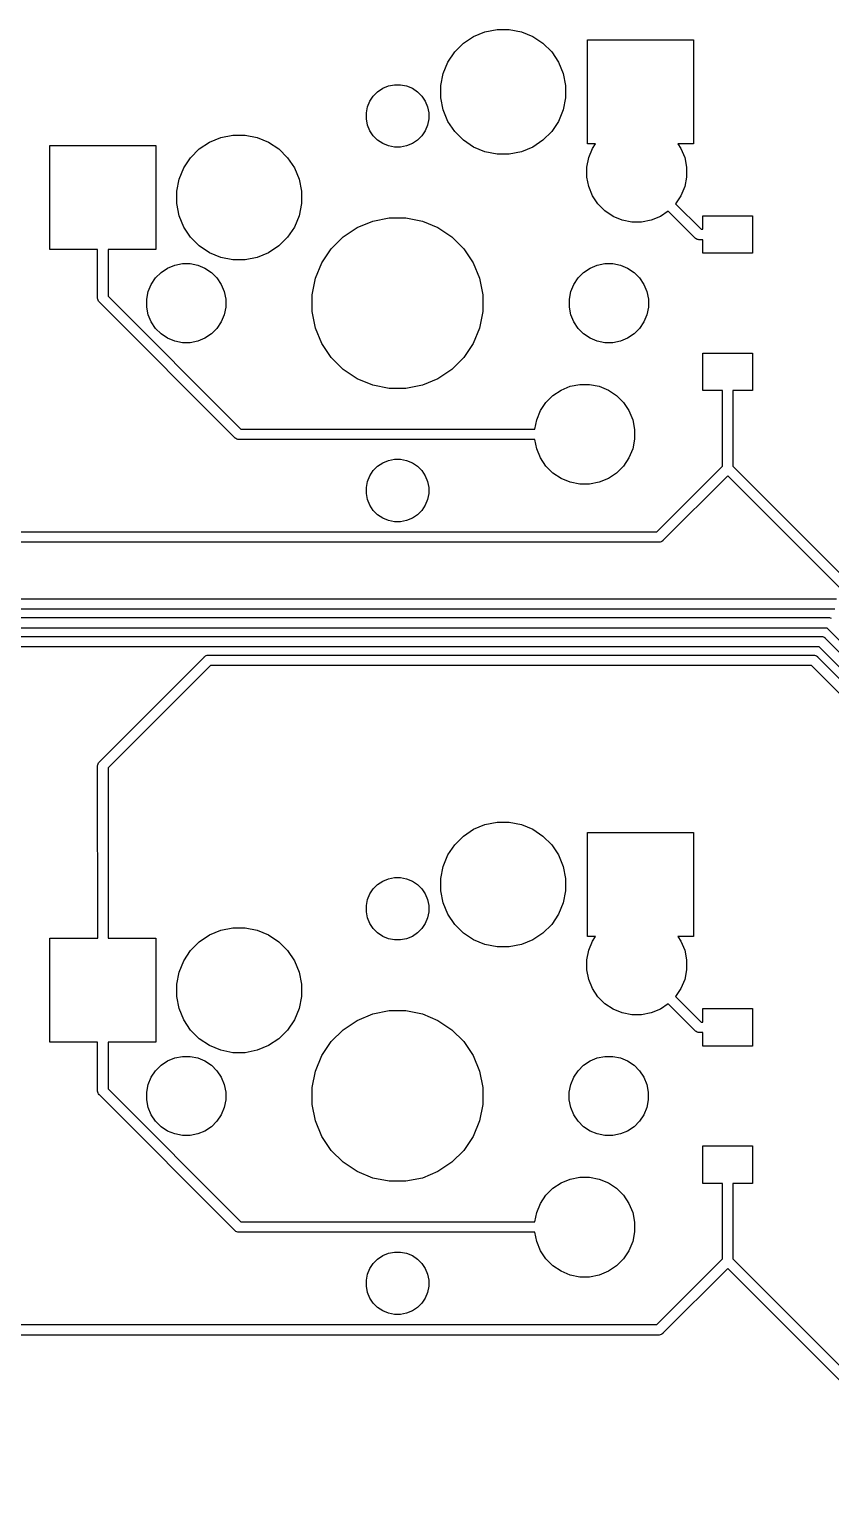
# Model space of a CAD drawing. Extents: x 52 to 337, y -160 to -34.
# Drawn here: x 253.08 to 272.35, y -70.75 to -35.49 of the extents above; entities that cross this region are included whole.
import ezdxf

# ---------------------------------------------------------------- set-up
doc = ezdxf.new("R2010")
doc.units = 0
doc.layers.add('BLACK', color=7, linetype='CONTINUOUS')

msp = doc.modelspace()

# ---------------------------------------------------------------- linework, layer by layer
at = {"layer": 'BLACK', "linetype": 'CONTINUOUS'}
for p, q in [((263.767, -35.6595), (264.04, -35.5464)), ((264.04, -35.5464), (264.33, -35.4887)), ((264.33, -35.4887), (264.625, -35.4887)), ((264.625, -35.4887), (264.915, -35.5464)), ((264.915, -35.5464), (265.188, -35.6595)), ((263.312, -36.0326), (263.521, -35.8236)), ((263.521, -35.8236), (263.767, -35.6595)), ((265.188, -35.6595), (265.434, -35.8236)), ((265.434, -35.8236), (265.643, -36.0326)), ((266.505, -38.2387), (266.505, -35.7387)), ((266.505, -35.7387), (269.055, -35.7387)), ((269.055, -35.7387), (269.055, -38.2387)), ((263.035, -36.5512), (263.148, -36.2782)), ((263.148, -36.2782), (263.312, -36.0326)), ((265.643, -36.0326), (265.807, -36.2782)), ((265.807, -36.2782), (265.92, -36.5512)), ((262.978, -36.841), (263.035, -36.5512)), ((265.92, -36.5512), (265.978, -36.841)), ((261.355, -37.0907), (261.459, -36.9862)), ((261.459, -36.9862), (261.582, -36.9041)), ((261.582, -36.9041), (261.719, -36.8476)), ((261.719, -36.8476), (261.864, -36.8188)), ((261.864, -36.8188), (262.011, -36.8188)), ((262.011, -36.8188), (262.156, -36.8476)), ((262.156, -36.8476), (262.293, -36.9041)), ((262.293, -36.9041), (262.416, -36.9862)), ((262.416, -36.9862), (262.52, -37.0907)), ((262.978, -37.1365), (262.978, -36.841)), ((265.978, -36.841), (265.978, -37.1365)), ((261.188, -37.4949), (261.216, -37.35)), ((261.216, -37.35), (261.273, -37.2135)), ((261.273, -37.2135), (261.355, -37.0907)), ((262.52, -37.0907), (262.602, -37.2135)), ((262.602, -37.2135), (262.659, -37.35)), ((262.659, -37.35), (262.688, -37.4949)), ((263.035, -37.4263), (262.978, -37.1365)), ((265.978, -37.1365), (265.92, -37.4263)), ((261.188, -37.6426), (261.188, -37.4949)), ((261.216, -37.7875), (261.188, -37.6426)), ((262.688, -37.6426), (262.659, -37.7875)), ((262.688, -37.4949), (262.688, -37.6426)), ((263.148, -37.6993), (263.035, -37.4263)), ((263.312, -37.9449), (263.148, -37.6993)), ((265.807, -37.6993), (265.643, -37.9449)), ((265.92, -37.4263), (265.807, -37.6993)), ((257.69, -38.0864), (257.98, -38.0287)), ((257.98, -38.0287), (258.275, -38.0287)), ((258.275, -38.0287), (258.565, -38.0864)), ((261.273, -37.924), (261.216, -37.7875)), ((261.355, -38.0468), (261.273, -37.924)), ((261.459, -38.1513), (261.355, -38.0468)), ((262.52, -38.0468), (262.416, -38.1513)), ((262.602, -37.924), (262.52, -38.0468)), ((262.659, -37.7875), (262.602, -37.924)), ((263.521, -38.1539), (263.312, -37.9449)), ((265.643, -37.9449), (265.434, -38.1539)), ((253.578, -40.7787), (253.578, -38.2787)), ((253.578, -38.2787), (256.128, -38.2787)), ((256.128, -38.2787), (256.128, -40.7787)), ((256.962, -38.5726), (257.171, -38.3636)), ((257.171, -38.3636), (257.417, -38.1995)), ((257.417, -38.1995), (257.69, -38.0864)), ((258.565, -38.0864), (258.838, -38.1995)), ((258.838, -38.1995), (259.084, -38.3636)), ((259.084, -38.3636), (259.293, -38.5726)), ((261.582, -38.2334), (261.459, -38.1513)), ((261.719, -38.2899), (261.582, -38.2334)), ((261.864, -38.3188), (261.719, -38.2899)), ((262.011, -38.3188), (261.864, -38.3188)), ((262.156, -38.2899), (262.011, -38.3188)), ((262.293, -38.2334), (262.156, -38.2899)), ((262.416, -38.1513), (262.293, -38.2334)), ((263.767, -38.318), (263.521, -38.1539)), ((264.04, -38.4311), (263.767, -38.318)), ((264.33, -38.4887), (264.04, -38.4311)), ((264.915, -38.4311), (264.625, -38.4887)), ((265.188, -38.318), (264.915, -38.4311)), ((265.434, -38.1539), (265.188, -38.318)), ((266.699, -38.2387), (266.505, -38.2387)), ((266.534, -38.5687), (266.624, -38.3503)), ((266.624, -38.3503), (266.699, -38.2387)), ((269.055, -38.2387), (268.676, -38.2387)), ((268.676, -38.2387), (268.751, -38.3503)), ((268.751, -38.3503), (268.841, -38.5687)), ((256.798, -38.8182), (256.962, -38.5726)), ((259.293, -38.5726), (259.457, -38.8182)), ((264.625, -38.4887), (264.33, -38.4887)), ((266.488, -38.8006), (266.534, -38.5687)), ((268.841, -38.5687), (268.888, -38.8006)), ((256.628, -39.381), (256.685, -39.0912)), ((256.685, -39.0912), (256.798, -38.8182)), ((259.457, -38.8182), (259.57, -39.0912)), ((259.57, -39.0912), (259.628, -39.381)), ((266.488, -39.0369), (266.488, -38.8006)), ((266.534, -39.2688), (266.488, -39.0369)), ((268.888, -39.0369), (268.841, -39.2688)), ((268.888, -38.8006), (268.888, -39.0369)), ((256.628, -39.6765), (256.628, -39.381)), ((259.628, -39.381), (259.628, -39.6765)), ((266.624, -39.4872), (266.534, -39.2688)), ((266.755, -39.6837), (266.624, -39.4872)), ((268.751, -39.4872), (268.623, -39.6779)), ((268.841, -39.2688), (268.751, -39.4872)), ((256.685, -39.9663), (256.628, -39.6765)), ((259.628, -39.6765), (259.57, -39.9663)), ((266.923, -39.8509), (266.755, -39.6837)), ((268.623, -39.6779), (269.239, -40.2937)), ((256.798, -40.2393), (256.685, -39.9663)), ((259.57, -39.9663), (259.457, -40.2393)), ((260.966, -40.2521), (261.34, -40.0975)), ((261.34, -40.0975), (261.736, -40.0187)), ((261.736, -40.0187), (262.139, -40.0187)), ((262.139, -40.0187), (262.535, -40.0975)), ((262.535, -40.0975), (262.909, -40.2521)), ((267.119, -39.9822), (266.923, -39.8509)), ((267.337, -40.0726), (267.119, -39.9822)), ((267.569, -40.1187), (267.337, -40.0726)), ((267.806, -40.1187), (267.569, -40.1187)), ((268.038, -40.0726), (267.806, -40.1187)), ((268.256, -39.9822), (268.038, -40.0726)), ((268.447, -39.8547), (268.256, -39.9822)), ((269.095, -40.5028), (268.447, -39.8547)), ((269.275, -40.2937), (269.275, -39.9688)), ((269.275, -39.9688), (270.475, -39.9688)), ((270.475, -39.9688), (270.475, -40.8688)), ((256.962, -40.4849), (256.798, -40.2393)), ((257.171, -40.6939), (256.962, -40.4849)), ((259.293, -40.4849), (259.084, -40.6939)), ((259.457, -40.2393), (259.293, -40.4849)), ((260.345, -40.762), (260.631, -40.4764)), ((260.631, -40.4764), (260.966, -40.2521)), ((262.909, -40.2521), (263.244, -40.4764)), ((263.244, -40.4764), (263.53, -40.762)), ((269.099, -40.5076), (269.095, -40.5028)), ((269.103, -40.5115), (269.099, -40.5076)), ((269.114, -40.52), (269.103, -40.5115)), ((269.103, -40.5115), (269.103, -40.5115)), ((269.118, -40.5232), (269.114, -40.52)), ((269.139, -40.5348), (269.118, -40.5232)), ((269.163, -40.5419), (269.139, -40.5348)), ((269.181, -40.5437), (269.163, -40.5419)), ((269.187, -40.5444), (269.181, -40.5437)), ((269.181, -40.5437), (269.181, -40.5437)), ((269.194, -40.5437), (269.187, -40.5444)), ((269.275, -40.5437), (269.194, -40.5437)), ((269.239, -40.2937), (269.275, -40.2937)), ((269.275, -40.8688), (269.275, -40.5437)), ((254.727, -40.7787), (253.578, -40.7787)), ((254.727, -41.9446), (254.727, -40.7787)), ((256.128, -40.7787), (254.977, -40.7787)), ((254.977, -40.7787), (254.977, -41.899)), ((257.417, -40.858), (257.171, -40.6939)), ((257.69, -40.9711), (257.417, -40.858)), ((258.838, -40.858), (258.565, -40.9711)), ((259.084, -40.6939), (258.838, -40.858)), ((260.121, -41.0977), (260.345, -40.762)), ((263.53, -40.762), (263.754, -41.0977)), ((270.475, -40.8688), (269.275, -40.8688)), ((256.252, -41.3308), (256.408, -41.2269)), ((256.408, -41.2269), (256.58, -41.1553)), ((256.58, -41.1553), (256.764, -41.1187)), ((256.764, -41.1187), (256.951, -41.1187)), ((256.951, -41.1187), (257.135, -41.1553)), ((257.135, -41.1553), (257.307, -41.2269)), ((257.307, -41.2269), (257.463, -41.3308)), ((257.98, -41.0287), (257.69, -40.9711)), ((258.275, -41.0287), (257.98, -41.0287)), ((258.565, -40.9711), (258.275, -41.0287)), ((259.966, -41.4708), (260.121, -41.0977)), ((263.754, -41.0977), (263.909, -41.4708)), ((266.412, -41.3308), (266.568, -41.2269)), ((266.568, -41.2269), (266.74, -41.1553)), ((266.74, -41.1553), (266.924, -41.1187)), ((266.924, -41.1187), (267.111, -41.1187)), ((267.111, -41.1187), (267.295, -41.1553)), ((267.295, -41.1553), (267.467, -41.2269)), ((267.467, -41.2269), (267.623, -41.3308)), ((256.016, -41.6188), (256.12, -41.4632)), ((256.12, -41.4632), (256.252, -41.3308)), ((257.463, -41.3308), (257.595, -41.4632)), ((257.595, -41.4632), (257.699, -41.6188)), ((259.888, -41.8668), (259.966, -41.4708)), ((263.909, -41.4708), (263.988, -41.8668)), ((266.176, -41.6188), (266.28, -41.4632)), ((266.28, -41.4632), (266.412, -41.3308)), ((267.623, -41.3308), (267.755, -41.4632)), ((267.755, -41.4632), (267.859, -41.6188)), ((254.727, -41.9508), (254.727, -41.9446)), ((254.727, -41.9569), (254.727, -41.9508)), ((254.729, -41.9753), (254.727, -41.9569)), ((254.727, -41.9569), (254.727, -41.9569)), ((254.977, -41.899), (258.172, -45.0938)), ((255.908, -41.9752), (255.944, -41.7916)), ((255.944, -41.7916), (256.016, -41.6188)), ((257.699, -41.6188), (257.771, -41.7916)), ((257.771, -41.7916), (257.808, -41.9752)), ((259.888, -42.2707), (259.888, -41.8668)), ((263.988, -41.8668), (263.988, -42.2707)), ((266.068, -41.9752), (266.104, -41.7916)), ((266.104, -41.7916), (266.176, -41.6188)), ((267.859, -41.6188), (267.931, -41.7916)), ((267.931, -41.7916), (267.968, -41.9752)), ((254.736, -41.9988), (254.729, -41.9753)), ((254.748, -42.0205), (254.736, -41.9988)), ((254.764, -42.0396), (254.748, -42.0205)), ((254.768, -42.0435), (254.764, -42.0396)), ((258.028, -45.3028), (254.768, -42.0435)), ((255.908, -42.1623), (255.908, -41.9752)), ((255.944, -42.3459), (255.908, -42.1623)), ((257.808, -42.1623), (257.771, -42.3459)), ((257.808, -41.9752), (257.808, -42.1623)), ((259.966, -42.6667), (259.888, -42.2707)), ((263.988, -42.2707), (263.909, -42.6667)), ((266.068, -42.1623), (266.068, -41.9752)), ((266.104, -42.3459), (266.068, -42.1623)), ((267.968, -42.1623), (267.931, -42.3459)), ((267.968, -41.9752), (267.968, -42.1623)), ((256.016, -42.5187), (255.944, -42.3459)), ((256.12, -42.6743), (256.016, -42.5187)), ((257.699, -42.5187), (257.595, -42.6743)), ((257.771, -42.3459), (257.699, -42.5187)), ((266.176, -42.5187), (266.104, -42.3459)), ((266.28, -42.6743), (266.176, -42.5187)), ((267.859, -42.5187), (267.755, -42.6743)), ((267.931, -42.3459), (267.859, -42.5187)), ((256.252, -42.8067), (256.12, -42.6743)), ((256.408, -42.9106), (256.252, -42.8067)), ((256.58, -42.9822), (256.408, -42.9106)), ((256.764, -43.0187), (256.58, -42.9822)), ((257.135, -42.9822), (256.951, -43.0187)), ((257.307, -42.9106), (257.135, -42.9822)), ((257.463, -42.8067), (257.307, -42.9106)), ((257.595, -42.6743), (257.463, -42.8067)), ((260.121, -43.0398), (259.966, -42.6667)), ((263.909, -42.6667), (263.754, -43.0398)), ((266.412, -42.8067), (266.28, -42.6743)), ((266.568, -42.9106), (266.412, -42.8067)), ((266.74, -42.9822), (266.568, -42.9106)), ((266.924, -43.0187), (266.74, -42.9822)), ((267.295, -42.9822), (267.111, -43.0187)), ((267.467, -42.9106), (267.295, -42.9822)), ((267.623, -42.8067), (267.467, -42.9106)), ((267.755, -42.6743), (267.623, -42.8067)), ((256.951, -43.0187), (256.764, -43.0187)), ((260.345, -43.3755), (260.121, -43.0398)), ((263.754, -43.0398), (263.53, -43.3755)), ((267.111, -43.0187), (266.924, -43.0187)), ((269.275, -44.1688), (269.275, -43.2688)), ((269.275, -43.2688), (270.475, -43.2688)), ((270.475, -43.2688), (270.475, -44.1688)), ((260.631, -43.6611), (260.345, -43.3755)), ((260.966, -43.8854), (260.631, -43.6611)), ((263.244, -43.6611), (262.909, -43.8854)), ((263.53, -43.3755), (263.244, -43.6611)), ((261.34, -44.04), (260.966, -43.8854)), ((261.736, -44.1187), (261.34, -44.04)), ((262.535, -44.04), (262.139, -44.1187)), ((262.909, -43.8854), (262.535, -44.04)), ((265.869, -44.1553), (266.087, -44.0649)), ((266.087, -44.0649), (266.319, -44.0187)), ((266.319, -44.0187), (266.556, -44.0187)), ((266.556, -44.0187), (266.788, -44.0649)), ((266.788, -44.0649), (267.006, -44.1553)), ((262.139, -44.1187), (261.736, -44.1187)), ((265.505, -44.4538), (265.673, -44.2866)), ((265.673, -44.2866), (265.869, -44.1553)), ((267.006, -44.1553), (267.202, -44.2866)), ((267.202, -44.2866), (267.37, -44.4538)), ((269.75, -44.1688), (269.275, -44.1688)), ((269.75, -45.9857), (269.75, -44.1688)), ((270.475, -44.1688), (270, -44.1688)), ((270, -44.1688), (270, -45.9857)), ((265.284, -44.8687), (265.374, -44.6503)), ((265.374, -44.6503), (265.505, -44.4538)), ((267.37, -44.4538), (267.501, -44.6503)), ((267.501, -44.6503), (267.591, -44.8687)), ((258.172, -45.0938), (265.239, -45.0938)), ((265.239, -45.0938), (265.284, -44.8687)), ((267.591, -44.8687), (267.638, -45.1006)), ((267.638, -45.1006), (267.638, -45.3369)), ((258.032, -45.3076), (258.028, -45.3028)), ((258.036, -45.3115), (258.032, -45.3076)), ((258.051, -45.3232), (258.036, -45.3115)), ((258.036, -45.3115), (258.036, -45.3115)), ((258.072, -45.3348), (258.051, -45.3232)), ((258.096, -45.3419), (258.072, -45.3348)), ((258.114, -45.3438), (258.096, -45.3419)), ((258.12, -45.3444), (258.114, -45.3438)), ((258.114, -45.3438), (258.114, -45.3438)), ((258.127, -45.3438), (258.12, -45.3444)), ((265.239, -45.3438), (258.127, -45.3438)), ((265.284, -45.5688), (265.239, -45.3438)), ((267.638, -45.3369), (267.591, -45.5688)), ((261.719, -45.8476), (261.864, -45.8188)), ((261.864, -45.8188), (262.011, -45.8188)), ((262.011, -45.8188), (262.156, -45.8476)), ((265.374, -45.7872), (265.284, -45.5688)), ((265.505, -45.9837), (265.374, -45.7872)), ((267.501, -45.7872), (267.37, -45.9837)), ((267.591, -45.5688), (267.501, -45.7872)), ((261.273, -46.2135), (261.355, -46.0907)), ((261.355, -46.0907), (261.459, -45.9862)), ((261.459, -45.9862), (261.582, -45.9041)), ((261.582, -45.9041), (261.719, -45.8476)), ((262.156, -45.8476), (262.293, -45.9041)), ((262.293, -45.9041), (262.416, -45.9862)), ((262.416, -45.9862), (262.52, -46.0907)), ((262.52, -46.0907), (262.602, -46.2135)), ((265.673, -46.1509), (265.505, -45.9837)), ((265.869, -46.2822), (265.673, -46.1509)), ((267.202, -46.1509), (267.006, -46.2822)), ((267.37, -45.9837), (267.202, -46.1509)), ((268.173, -47.5625), (269.75, -45.9857)), ((270, -45.9857), (275.502, -51.4875)), ((261.188, -46.4949), (261.216, -46.35)), ((261.188, -46.6426), (261.188, -46.4949)), ((261.216, -46.35), (261.273, -46.2135)), ((262.602, -46.2135), (262.659, -46.35)), ((262.659, -46.35), (262.688, -46.4949)), ((262.688, -46.4949), (262.688, -46.6426)), ((266.087, -46.3726), (265.869, -46.2822)), ((266.319, -46.4187), (266.087, -46.3726)), ((266.556, -46.4187), (266.319, -46.4187)), ((266.788, -46.3726), (266.556, -46.4187)), ((267.006, -46.2822), (266.788, -46.3726)), ((269.875, -46.2143), (268.318, -47.7715)), ((275.357, -51.6966), (269.875, -46.2143)), ((261.216, -46.7875), (261.188, -46.6426)), ((261.273, -46.924), (261.216, -46.7875)), ((262.659, -46.7875), (262.602, -46.924)), ((262.688, -46.6426), (262.659, -46.7875)), ((261.355, -47.0468), (261.273, -46.924)), ((261.459, -47.1513), (261.355, -47.0468)), ((261.582, -47.2334), (261.459, -47.1513)), ((261.719, -47.2899), (261.582, -47.2334)), ((262.293, -47.2334), (262.156, -47.2899)), ((262.416, -47.1513), (262.293, -47.2334)), ((262.52, -47.0468), (262.416, -47.1513)), ((262.602, -46.924), (262.52, -47.0468)), ((251.425, -47.5625), (268.173, -47.5625)), ((261.864, -47.3187), (261.719, -47.2899)), ((262.011, -47.3187), (261.864, -47.3187)), ((262.156, -47.2899), (262.011, -47.3187)), ((268.219, -47.8125), (251.425, -47.8125)), ((268.225, -47.8131), (268.219, -47.8125)), ((268.231, -47.8125), (268.225, -47.8131)), ((268.25, -47.8107), (268.231, -47.8125)), ((268.231, -47.8125), (268.231, -47.8125)), ((268.273, -47.8035), (268.25, -47.8107)), ((268.295, -47.7919), (268.273, -47.8035)), ((268.314, -47.7763), (268.295, -47.7919)), ((268.318, -47.7715), (268.314, -47.7763)), ((252.174, -49.175), (272.495, -49.175)), ((272.449, -49.425), (252.219, -49.425)), ((252.36, -49.625), (272.309, -49.625)), ((272.309, -49.625), (272.315, -49.6244)), ((272.315, -49.6244), (272.321, -49.625)), ((272.321, -49.625), (272.321, -49.625)), ((272.321, -49.625), (272.339, -49.6268)), ((272.339, -49.6268), (272.363, -49.634)), ((272.263, -49.875), (252.406, -49.875)), ((274.984, -52.5966), (272.263, -49.875)), ((252.547, -50.075), (272.122, -50.075)), ((272.077, -50.325), (252.592, -50.325)), ((274.798, -53.0466), (272.077, -50.325)), ((272.122, -50.075), (272.128, -50.0744)), ((272.128, -50.0744), (272.134, -50.075)), ((272.134, -50.075), (272.134, -50.075)), ((272.134, -50.075), (272.153, -50.0768)), ((272.153, -50.0768), (272.176, -50.084)), ((272.176, -50.084), (272.198, -50.0956)), ((272.198, -50.0956), (272.217, -50.1112)), ((272.217, -50.1112), (272.221, -50.116)), ((272.221, -50.116), (274.943, -52.8375)), ((254.768, -53.0923), (257.295, -50.566)), ((257.295, -50.566), (257.299, -50.5612)), ((257.299, -50.5612), (257.305, -50.5564)), ((257.305, -50.5564), (257.318, -50.5456)), ((257.318, -50.5456), (257.339, -50.534)), ((257.339, -50.534), (257.363, -50.5268)), ((257.363, -50.5268), (257.381, -50.525)), ((257.381, -50.525), (257.387, -50.5244)), ((257.381, -50.525), (257.381, -50.525)), ((257.387, -50.5244), (257.394, -50.525)), ((257.394, -50.525), (271.936, -50.525)), ((271.936, -50.525), (271.942, -50.5244)), ((271.942, -50.5244), (271.948, -50.525)), ((271.948, -50.525), (271.948, -50.525)), ((271.948, -50.525), (271.966, -50.5268)), ((271.966, -50.5268), (271.99, -50.534)), ((271.99, -50.534), (272.012, -50.5456)), ((272.012, -50.5456), (272.031, -50.5612)), ((272.031, -50.5612), (272.035, -50.566)), ((272.035, -50.566), (274.756, -53.2875)), ((257.439, -50.775), (254.977, -53.2368)), ((271.89, -50.775), (257.439, -50.775)), ((274.612, -53.4966), (271.89, -50.775)), ((254.727, -53.1789), (254.729, -53.1605)), ((254.727, -53.185), (254.727, -53.1789)), ((254.727, -53.1789), (254.727, -53.1789)), ((254.727, -53.1911), (254.727, -53.185)), ((254.728, -57.3288), (254.727, -53.1911)), ((254.729, -53.1605), (254.736, -53.1369)), ((254.736, -53.1369), (254.748, -53.1152)), ((254.748, -53.1152), (254.764, -53.0962)), ((254.764, -53.0962), (254.768, -53.0923)), ((254.977, -53.2368), (254.977, -57.3288)), ((263.767, -54.7095), (264.04, -54.5964)), ((264.04, -54.5964), (264.33, -54.5388)), ((264.33, -54.5388), (264.625, -54.5388)), ((264.625, -54.5388), (264.915, -54.5964)), ((264.915, -54.5964), (265.188, -54.7095)), ((263.312, -55.0826), (263.521, -54.8736)), ((263.521, -54.8736), (263.767, -54.7095)), ((265.188, -54.7095), (265.434, -54.8736)), ((265.434, -54.8736), (265.643, -55.0826)), ((266.505, -57.2888), (266.505, -54.7888)), ((266.505, -54.7888), (269.054, -54.7888)), ((269.054, -54.7888), (269.054, -57.2888)), ((263.035, -55.6012), (263.148, -55.3282)), ((263.148, -55.3282), (263.312, -55.0826)), ((265.643, -55.0826), (265.807, -55.3282)), ((265.807, -55.3282), (265.92, -55.6012)), ((262.977, -55.891), (263.035, -55.6012)), ((265.92, -55.6012), (265.977, -55.891)), ((261.355, -56.1407), (261.459, -56.0362)), ((261.459, -56.0362), (261.582, -55.9541)), ((261.582, -55.9541), (261.719, -55.8976)), ((261.719, -55.8976), (261.864, -55.8688)), ((261.864, -55.8688), (262.011, -55.8688)), ((262.011, -55.8688), (262.156, -55.8976)), ((262.156, -55.8976), (262.293, -55.9541)), ((262.293, -55.9541), (262.416, -56.0362)), ((262.416, -56.0362), (262.52, -56.1407)), ((262.977, -56.1865), (262.977, -55.891)), ((265.977, -55.891), (265.977, -56.1865)), ((261.188, -56.5449), (261.216, -56.4)), ((261.216, -56.4), (261.273, -56.2635)), ((261.273, -56.2635), (261.355, -56.1407)), ((262.52, -56.1407), (262.602, -56.2635)), ((262.602, -56.2635), (262.659, -56.4)), ((262.659, -56.4), (262.688, -56.5449)), ((263.035, -56.4763), (262.977, -56.1865)), ((265.977, -56.1865), (265.92, -56.4763)), ((261.188, -56.6926), (261.188, -56.5449)), ((261.216, -56.8375), (261.188, -56.6926)), ((262.688, -56.6926), (262.659, -56.8375)), ((262.688, -56.5449), (262.688, -56.6926)), ((263.148, -56.7493), (263.035, -56.4763)), ((263.312, -56.9949), (263.148, -56.7493)), ((265.807, -56.7493), (265.643, -56.9949)), ((265.92, -56.4763), (265.807, -56.7493)), ((257.69, -57.1364), (257.98, -57.0788)), ((257.98, -57.0788), (258.275, -57.0788)), ((258.275, -57.0788), (258.565, -57.1364)), ((261.273, -56.974), (261.216, -56.8375)), ((261.355, -57.0968), (261.273, -56.974)), ((261.459, -57.2013), (261.355, -57.0968)), ((262.52, -57.0968), (262.416, -57.2013)), ((262.602, -56.974), (262.52, -57.0968)), ((262.659, -56.8375), (262.602, -56.974)), ((263.521, -57.2039), (263.312, -56.9949)), ((265.643, -56.9949), (265.434, -57.2039)), ((253.577, -59.8288), (253.577, -57.3288)), ((253.577, -57.3288), (254.728, -57.3288)), ((254.977, -57.3288), (256.127, -57.3288)), ((256.127, -57.3288), (256.127, -59.8288)), ((256.962, -57.6226), (257.171, -57.4136)), ((257.171, -57.4136), (257.417, -57.2495)), ((257.417, -57.2495), (257.69, -57.1364)), ((258.565, -57.1364), (258.838, -57.2495)), ((258.838, -57.2495), (259.084, -57.4136)), ((259.084, -57.4136), (259.293, -57.6226)), ((261.582, -57.2834), (261.459, -57.2013)), ((261.719, -57.3399), (261.582, -57.2834)), ((261.864, -57.3688), (261.719, -57.3399)), ((262.011, -57.3688), (261.864, -57.3688)), ((262.156, -57.3399), (262.011, -57.3688)), ((262.293, -57.2834), (262.156, -57.3399)), ((262.416, -57.2013), (262.293, -57.2834)), ((263.767, -57.368), (263.521, -57.2039)), ((264.04, -57.4811), (263.767, -57.368)), ((265.188, -57.368), (264.915, -57.4811)), ((265.434, -57.2039), (265.188, -57.368)), ((266.699, -57.2888), (266.505, -57.2888)), ((266.534, -57.6187), (266.624, -57.4003)), ((266.624, -57.4003), (266.699, -57.2888)), ((269.054, -57.2888), (268.676, -57.2888)), ((268.676, -57.2888), (268.751, -57.4003)), ((268.751, -57.4003), (268.841, -57.6187)), ((256.798, -57.8682), (256.962, -57.6226)), ((259.293, -57.6226), (259.457, -57.8682)), ((264.33, -57.5388), (264.04, -57.4811)), ((264.625, -57.5388), (264.33, -57.5388)), ((264.915, -57.4811), (264.625, -57.5388)), ((266.488, -57.8506), (266.534, -57.6187)), ((268.841, -57.6187), (268.887, -57.8506)), ((256.627, -58.431), (256.685, -58.1412)), ((256.685, -58.1412), (256.798, -57.8682)), ((259.457, -57.8682), (259.57, -58.1412)), ((259.57, -58.1412), (259.627, -58.431)), ((266.488, -58.0869), (266.488, -57.8506)), ((266.534, -58.3188), (266.488, -58.0869)), ((268.887, -58.0869), (268.841, -58.3188)), ((268.887, -57.8506), (268.887, -58.0869)), ((256.627, -58.7265), (256.627, -58.431)), ((259.627, -58.431), (259.627, -58.7265)), ((266.624, -58.5372), (266.534, -58.3188)), ((268.841, -58.3188), (268.751, -58.5372)), ((256.685, -59.0163), (256.627, -58.7265)), ((259.627, -58.7265), (259.57, -59.0163)), ((266.755, -58.7337), (266.624, -58.5372)), ((266.923, -58.9009), (266.755, -58.7337)), ((268.751, -58.5372), (268.623, -58.7279)), ((268.623, -58.7279), (269.239, -59.3438)), ((256.798, -59.2893), (256.685, -59.0163)), ((259.57, -59.0163), (259.457, -59.2893)), ((260.966, -59.3021), (261.34, -59.1475)), ((261.34, -59.1475), (261.736, -59.0688)), ((261.736, -59.0688), (262.139, -59.0688)), ((262.139, -59.0688), (262.535, -59.1475)), ((262.535, -59.1475), (262.909, -59.3021)), ((267.119, -59.0322), (266.923, -58.9009)), ((267.337, -59.1226), (267.119, -59.0322)), ((267.569, -59.1688), (267.337, -59.1226)), ((267.806, -59.1688), (267.569, -59.1688)), ((268.038, -59.1226), (267.806, -59.1688)), ((268.256, -59.0322), (268.038, -59.1226)), ((268.447, -58.9047), (268.256, -59.0322)), ((269.095, -59.5528), (268.447, -58.9047)), ((269.275, -59.3438), (269.275, -59.0187)), ((269.275, -59.0187), (270.475, -59.0187)), ((270.475, -59.0187), (270.475, -59.9187)), ((256.962, -59.5349), (256.798, -59.2893)), ((257.171, -59.7439), (256.962, -59.5349)), ((259.293, -59.5349), (259.084, -59.7439)), ((259.457, -59.2893), (259.293, -59.5349)), ((260.345, -59.812), (260.631, -59.5264)), ((260.631, -59.5264), (260.966, -59.3021)), ((262.909, -59.3021), (263.244, -59.5264)), ((263.244, -59.5264), (263.53, -59.812)), ((269.099, -59.5576), (269.095, -59.5528)), ((269.103, -59.5615), (269.099, -59.5576)), ((269.114, -59.5699), (269.103, -59.5615)), ((269.103, -59.5615), (269.103, -59.5615)), ((269.118, -59.5732), (269.114, -59.5699)), ((269.139, -59.5848), (269.118, -59.5732)), ((269.163, -59.5919), (269.139, -59.5848)), ((269.239, -59.3438), (269.275, -59.3438)), ((254.727, -59.8288), (253.577, -59.8288)), ((254.727, -60.9946), (254.727, -59.8288)), ((256.127, -59.8288), (254.977, -59.8288)), ((254.977, -59.8288), (254.977, -60.949)), ((257.417, -59.908), (257.171, -59.7439)), ((257.69, -60.0211), (257.417, -59.908)), ((258.838, -59.908), (258.565, -60.0211)), ((259.084, -59.7439), (258.838, -59.908)), ((260.121, -60.1477), (260.345, -59.812)), ((263.53, -59.812), (263.754, -60.1477)), ((269.181, -59.5938), (269.163, -59.5919)), ((269.187, -59.5944), (269.181, -59.5938)), ((269.181, -59.5938), (269.181, -59.5938)), ((269.194, -59.5938), (269.187, -59.5944)), ((269.275, -59.5938), (269.194, -59.5938)), ((269.275, -59.9187), (269.275, -59.5938)), ((270.475, -59.9187), (269.275, -59.9187)), ((256.252, -60.3808), (256.408, -60.2769)), ((256.408, -60.2769), (256.58, -60.2053)), ((256.58, -60.2053), (256.764, -60.1688)), ((256.764, -60.1688), (256.951, -60.1688)), ((256.951, -60.1688), (257.135, -60.2053)), ((257.135, -60.2053), (257.307, -60.2769)), ((257.307, -60.2769), (257.463, -60.3808)), ((257.98, -60.0788), (257.69, -60.0211)), ((258.275, -60.0788), (257.98, -60.0788)), ((258.565, -60.0211), (258.275, -60.0788)), ((259.966, -60.5208), (260.121, -60.1477)), ((263.754, -60.1477), (263.909, -60.5208)), ((266.412, -60.3808), (266.568, -60.2769)), ((266.568, -60.2769), (266.74, -60.2053)), ((266.74, -60.2053), (266.924, -60.1688)), ((266.924, -60.1688), (267.111, -60.1688)), ((267.111, -60.1688), (267.295, -60.2053)), ((267.295, -60.2053), (267.467, -60.2769)), ((267.467, -60.2769), (267.623, -60.3808)), ((256.016, -60.6688), (256.12, -60.5132)), ((256.12, -60.5132), (256.252, -60.3808)), ((257.463, -60.3808), (257.595, -60.5132)), ((257.595, -60.5132), (257.699, -60.6688)), ((259.887, -60.9168), (259.966, -60.5208)), ((263.909, -60.5208), (263.988, -60.9168)), ((266.176, -60.6688), (266.28, -60.5132)), ((266.28, -60.5132), (266.412, -60.3808)), ((267.623, -60.3808), (267.755, -60.5132)), ((267.755, -60.5132), (267.859, -60.6688)), ((254.727, -61.0008), (254.727, -60.9946)), ((254.977, -60.949), (258.172, -64.1437)), ((255.907, -61.0252), (255.944, -60.8416)), ((255.944, -60.8416), (256.016, -60.6688)), ((257.699, -60.6688), (257.771, -60.8416)), ((257.771, -60.8416), (257.808, -61.0252)), ((259.887, -61.3207), (259.887, -60.9168)), ((263.988, -60.9168), (263.988, -61.3207)), ((266.067, -61.0252), (266.104, -60.8416)), ((266.104, -60.8416), (266.176, -60.6688)), ((267.859, -60.6688), (267.931, -60.8416)), ((267.931, -60.8416), (267.967, -61.0252)), ((254.727, -61.0069), (254.727, -61.0008)), ((254.729, -61.0253), (254.727, -61.0069)), ((254.727, -61.0069), (254.727, -61.0069)), ((254.736, -61.0488), (254.729, -61.0253)), ((254.748, -61.0705), (254.736, -61.0488)), ((254.764, -61.0896), (254.748, -61.0705)), ((254.768, -61.0935), (254.764, -61.0896)), ((258.028, -64.3528), (254.768, -61.0935)), ((255.907, -61.2123), (255.907, -61.0252)), ((255.944, -61.3959), (255.907, -61.2123)), ((257.808, -61.2123), (257.771, -61.3959)), ((257.808, -61.0252), (257.808, -61.2123)), ((259.966, -61.7167), (259.887, -61.3207)), ((263.988, -61.3207), (263.909, -61.7167)), ((266.067, -61.2123), (266.067, -61.0252)), ((266.104, -61.3959), (266.067, -61.2123)), ((267.967, -61.2123), (267.931, -61.3959)), ((267.967, -61.0252), (267.967, -61.2123)), ((256.016, -61.5687), (255.944, -61.3959)), ((256.12, -61.7243), (256.016, -61.5687)), ((257.699, -61.5687), (257.595, -61.7243)), ((257.771, -61.3959), (257.699, -61.5687)), ((266.176, -61.5687), (266.104, -61.3959)), ((266.28, -61.7243), (266.176, -61.5687)), ((267.859, -61.5687), (267.755, -61.7243)), ((267.931, -61.3959), (267.859, -61.5687)), ((256.252, -61.8567), (256.12, -61.7243)), ((256.408, -61.9606), (256.252, -61.8567)), ((256.58, -62.0322), (256.408, -61.9606)), ((256.764, -62.0688), (256.58, -62.0322)), ((257.135, -62.0322), (256.951, -62.0688)), ((257.307, -61.9606), (257.135, -62.0322)), ((257.463, -61.8567), (257.307, -61.9606)), ((257.595, -61.7243), (257.463, -61.8567)), ((260.121, -62.0898), (259.966, -61.7167)), ((263.909, -61.7167), (263.754, -62.0898)), ((266.412, -61.8567), (266.28, -61.7243)), ((266.568, -61.9606), (266.412, -61.8567)), ((266.74, -62.0322), (266.568, -61.9606)), ((266.924, -62.0688), (266.74, -62.0322)), ((267.295, -62.0322), (267.111, -62.0688)), ((267.467, -61.9606), (267.295, -62.0322)), ((267.623, -61.8567), (267.467, -61.9606)), ((267.755, -61.7243), (267.623, -61.8567)), ((256.951, -62.0688), (256.764, -62.0688)), ((260.345, -62.4255), (260.121, -62.0898)), ((263.754, -62.0898), (263.53, -62.4255)), ((267.111, -62.0688), (266.924, -62.0688)), ((269.275, -63.2187), (269.275, -62.3187)), ((269.275, -62.3187), (270.475, -62.3187)), ((270.475, -62.3187), (270.475, -63.2187)), ((260.631, -62.7111), (260.345, -62.4255)), ((260.966, -62.9354), (260.631, -62.7111)), ((263.244, -62.7111), (262.909, -62.9354)), ((263.53, -62.4255), (263.244, -62.7111)), ((261.34, -63.09), (260.966, -62.9354)), ((261.736, -63.1688), (261.34, -63.09)), ((262.535, -63.09), (262.139, -63.1688)), ((262.909, -62.9354), (262.535, -63.09)), ((266.087, -63.1149), (266.319, -63.0688)), ((266.319, -63.0688), (266.556, -63.0688)), ((266.556, -63.0688), (266.788, -63.1149)), ((262.139, -63.1688), (261.736, -63.1688)), ((265.505, -63.5038), (265.673, -63.3366)), ((265.673, -63.3366), (265.869, -63.2053)), ((265.869, -63.2053), (266.087, -63.1149)), ((266.788, -63.1149), (267.006, -63.2053)), ((267.006, -63.2053), (267.202, -63.3366)), ((267.202, -63.3366), (267.37, -63.5038)), ((269.75, -63.2187), (269.275, -63.2187)), ((269.75, -63.4626), (269.75, -63.2187)), ((269.75, -65.0357), (269.75, -63.4626)), ((269.75, -63.4626), (269.75, -63.4626)), ((270.475, -63.2187), (270, -63.2187)), ((270, -63.2187), (270, -63.4626)), ((270, -63.4626), (270, -65.0357)), ((265.284, -63.9187), (265.374, -63.7003)), ((265.374, -63.7003), (265.505, -63.5038)), ((267.37, -63.5038), (267.501, -63.7003)), ((267.501, -63.7003), (267.591, -63.9187)), ((258.172, -64.1437), (265.239, -64.1437)), ((265.239, -64.1437), (265.284, -63.9187)), ((267.591, -63.9187), (267.637, -64.1506)), ((267.637, -64.1506), (267.637, -64.3869)), ((258.032, -64.3576), (258.028, -64.3528)), ((258.036, -64.3615), (258.032, -64.3576)), ((258.051, -64.3732), (258.036, -64.3615)), ((258.036, -64.3615), (258.036, -64.3615)), ((258.072, -64.3848), (258.051, -64.3732)), ((258.096, -64.3919), (258.072, -64.3848)), ((258.114, -64.3937), (258.096, -64.3919)), ((258.12, -64.3944), (258.114, -64.3937)), ((258.114, -64.3937), (258.114, -64.3937)), ((258.127, -64.3937), (258.12, -64.3944)), ((265.239, -64.3937), (258.127, -64.3937)), ((265.284, -64.6188), (265.239, -64.3937)), ((267.637, -64.3869), (267.591, -64.6188)), ((261.719, -64.8976), (261.864, -64.8688)), ((261.864, -64.8688), (262.011, -64.8688)), ((262.011, -64.8688), (262.156, -64.8976)), ((265.374, -64.8372), (265.284, -64.6188)), ((265.505, -65.0337), (265.374, -64.8372)), ((267.501, -64.8372), (267.37, -65.0337)), ((267.591, -64.6188), (267.501, -64.8372)), ((261.273, -65.2635), (261.355, -65.1407)), ((261.355, -65.1407), (261.459, -65.0362)), ((261.459, -65.0362), (261.582, -64.9541)), ((261.582, -64.9541), (261.719, -64.8976)), ((262.156, -64.8976), (262.293, -64.9541)), ((262.293, -64.9541), (262.416, -65.0362)), ((262.416, -65.0362), (262.52, -65.1407)), ((262.52, -65.1407), (262.602, -65.2635)), ((265.673, -65.2009), (265.505, -65.0337)), ((265.869, -65.3322), (265.673, -65.2009)), ((267.202, -65.2009), (267.006, -65.3322)), ((267.37, -65.0337), (267.202, -65.2009)), ((268.173, -66.6125), (269.75, -65.0357)), ((270, -65.0357), (275.502, -70.5375)), ((261.188, -65.5449), (261.216, -65.4)), ((261.188, -65.6926), (261.188, -65.5449)), ((261.216, -65.4), (261.273, -65.2635)), ((262.602, -65.2635), (262.659, -65.4)), ((262.659, -65.4), (262.688, -65.5449)), ((262.688, -65.5449), (262.688, -65.6926)), ((266.087, -65.4226), (265.869, -65.3322)), ((266.319, -65.4688), (266.087, -65.4226)), ((266.556, -65.4688), (266.319, -65.4688)), ((266.788, -65.4226), (266.556, -65.4688)), ((267.006, -65.3322), (266.788, -65.4226)), ((269.875, -65.2643), (268.318, -66.8215)), ((275.357, -70.7466), (269.875, -65.2643)), ((261.216, -65.8375), (261.188, -65.6926)), ((261.273, -65.974), (261.216, -65.8375)), ((262.659, -65.8375), (262.602, -65.974)), ((262.688, -65.6926), (262.659, -65.8375)), ((261.355, -66.0968), (261.273, -65.974)), ((261.459, -66.2013), (261.355, -66.0968)), ((261.582, -66.2834), (261.459, -66.2013)), ((261.719, -66.3399), (261.582, -66.2834)), ((262.293, -66.2834), (262.156, -66.3399)), ((262.416, -66.2013), (262.293, -66.2834)), ((262.52, -66.0968), (262.416, -66.2013)), ((262.602, -65.974), (262.52, -66.0968)), ((251.425, -66.6125), (268.173, -66.6125)), ((261.864, -66.3688), (261.719, -66.3399)), ((262.011, -66.3688), (261.864, -66.3688)), ((262.156, -66.3399), (262.011, -66.3688)), ((268.219, -66.8625), (251.425, -66.8625)), ((268.225, -66.8631), (268.219, -66.8625)), ((268.231, -66.8625), (268.225, -66.8631)), ((268.25, -66.8607), (268.231, -66.8625)), ((268.231, -66.8625), (268.231, -66.8625)), ((268.273, -66.8535), (268.25, -66.8607)), ((268.295, -66.8419), (268.273, -66.8535)), ((268.314, -66.8263), (268.295, -66.8419)), ((268.318, -66.8215), (268.314, -66.8263))]:
    msp.add_line(p, q, dxfattribs=at)

doc.saveas('drawing.dxf')
